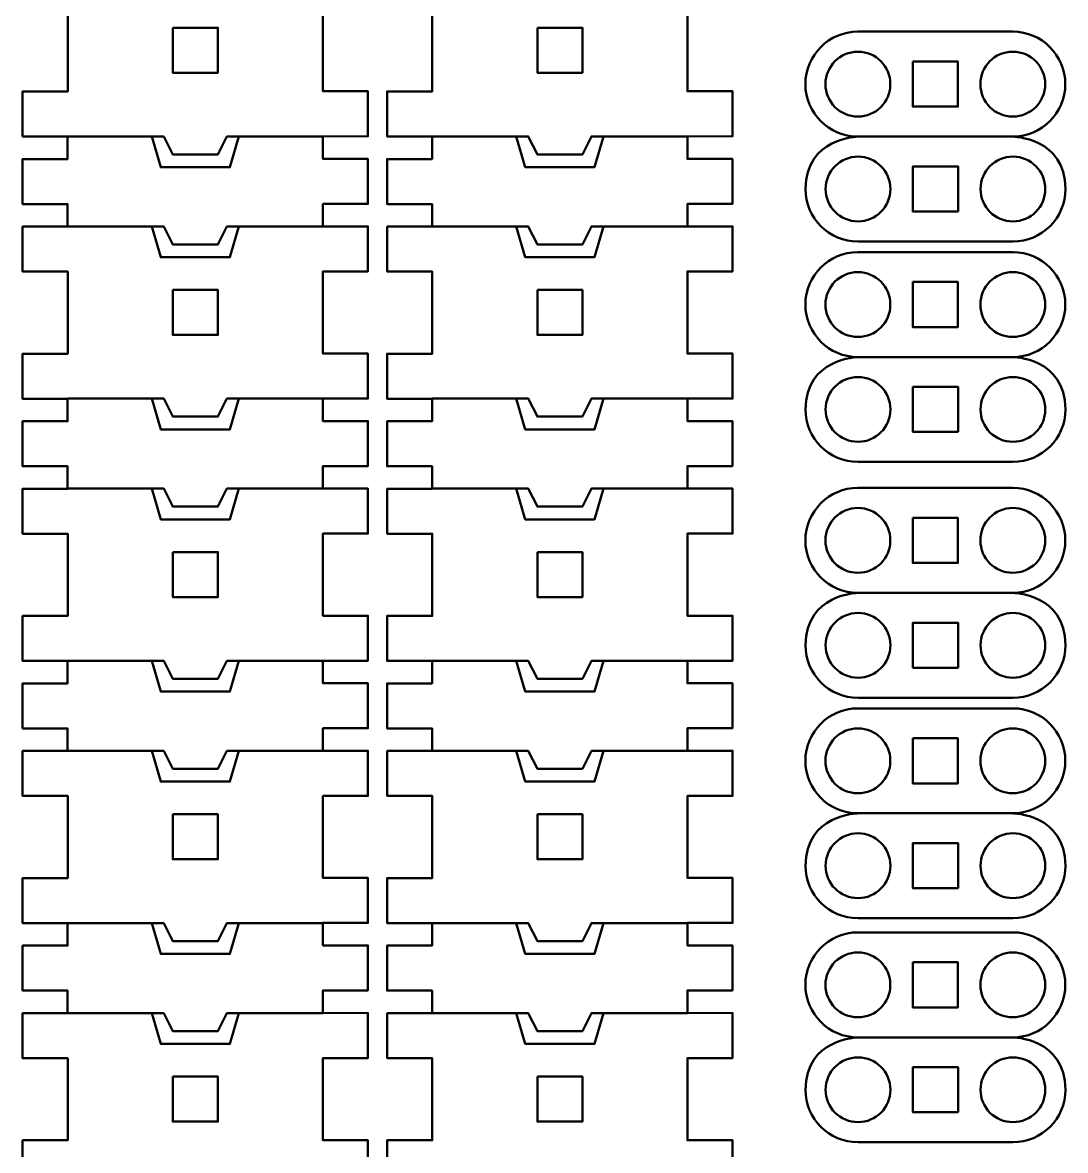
# Model space of a CAD drawing. Header units: inches. Extents: x 589 to 2016, y -1839 to -951.
# Drawn here: x 1153.5 to 1223, y -1548.7 to -1473.6 of the extents above; entities that cross this region are included whole.
import ezdxf

# ---------------------------------------------------------------- set-up
doc = ezdxf.new("R2010")
doc.units = ezdxf.units.IN
doc.header["$MEASUREMENT"] = 0
doc.layers.add('Layer 1', color=7, linetype='Continuous')

# ---------------------------------------------------------------- blocks, each defined once
blk = doc.blocks.new('block 26')
at = {"layer": 'Layer 1', "color": 18, "lineweight": 50, "true_color": 0x010101}
for points in [[(1212.803, -1476.152), (1215.806, -1476.152), (1215.806, -1479.156), (1212.803, -1479.156), (1212.803, -1476.152), (1212.803, -1476.152)], [(1219.465, -1481.154), (1209.145, -1481.154)], [(1215.816, -1486.147), (1212.81, -1486.147), (1212.81, -1483.142), (1215.816, -1483.142), (1215.816, -1486.147)]]:
    blk.add_lwpolyline(points, dxfattribs=at)
for points, knots in [([(1219.465, -1481.154), (1221.398, -1481.154), (1222.964, -1479.588), (1222.964, -1477.655), (1222.964, -1475.721), (1221.398, -1474.156), (1219.465, -1474.156), (1219.465, -1474.156), (1209.144, -1474.156), (1209.144, -1474.156), (1207.211, -1474.156), (1205.645, -1475.721), (1205.645, -1477.655), (1205.645, -1479.587), (1207.211, -1481.154), (1209.144, -1481.154), (1209.144, -1481.154), (1205.653, -1481.233), (1205.653, -1484.645), (1205.653, -1486.578), (1207.219, -1488.145), (1209.152, -1488.145), (1209.152, -1488.145), (1219.475, -1488.145), (1219.475, -1488.145), (1221.408, -1488.145), (1222.974, -1486.579), (1222.974, -1484.645), (1222.973, -1481.201), (1219.465, -1481.154), (1219.465, -1481.154)], [0, 0, 0, 0, 1, 1, 1, 2, 2, 2, 3, 3, 3, 4, 4, 4, 5, 5, 5, 6, 6, 6, 7, 7, 7, 8, 8, 8, 9, 9, 9, 10, 10, 10, 10]), ([(1206.984, -1477.655), (1206.984, -1476.461), (1207.951, -1475.494), (1209.145, -1475.494), (1210.338, -1475.494), (1211.305, -1476.461), (1211.305, -1477.655), (1211.305, -1478.848), (1210.338, -1479.815), (1209.145, -1479.815), (1207.951, -1479.815), (1206.984, -1478.848), (1206.984, -1477.655)], [0, 0, 0, 0, 1, 1, 1, 2, 2, 2, 3, 3, 3, 4, 4, 4, 4]), ([(1219.465, -1475.494), (1220.66, -1475.494), (1221.626, -1476.461), (1221.626, -1477.655), (1221.626, -1478.848), (1220.66, -1479.815), (1219.465, -1479.815), (1218.272, -1479.815), (1217.305, -1478.848), (1217.305, -1477.655), (1217.305, -1476.461), (1218.272, -1475.494), (1219.465, -1475.494)], [0, 0, 0, 0, 1, 1, 1, 2, 2, 2, 3, 3, 3, 4, 4, 4, 4]), ([(1209.152, -1486.808), (1207.959, -1486.808), (1206.991, -1485.84), (1206.991, -1484.646), (1206.991, -1483.453), (1207.959, -1482.486), (1209.152, -1482.486), (1210.347, -1482.486), (1211.312, -1483.453), (1211.312, -1484.646), (1211.312, -1485.839), (1210.347, -1486.808), (1209.152, -1486.808)], [0, 0, 0, 0, 1, 1, 1, 2, 2, 2, 3, 3, 3, 4, 4, 4, 4]), ([(1219.473, -1486.808), (1218.279, -1486.808), (1217.314, -1485.84), (1217.314, -1484.646), (1217.314, -1483.453), (1218.279, -1482.486), (1219.473, -1482.486), (1220.667, -1482.486), (1221.633, -1483.453), (1221.633, -1484.646), (1221.633, -1485.839), (1220.667, -1486.808), (1219.473, -1486.808)], [0, 0, 0, 0, 1, 1, 1, 2, 2, 2, 3, 3, 3, 4, 4, 4, 4])]:
    blk.add_open_spline(points, degree=3, knots=knots, dxfattribs=at)
blk = doc.blocks.new('block 30')
at = {"layer": 'Layer 1', "color": 18, "lineweight": 50, "true_color": 0x010101}
for points in [[(1212.803, -1490.843), (1215.806, -1490.843), (1215.806, -1493.849), (1212.803, -1493.849), (1212.803, -1490.843), (1212.803, -1490.843)], [(1219.465, -1495.848), (1209.145, -1495.848)], [(1215.816, -1500.839), (1212.81, -1500.839), (1212.81, -1497.835), (1215.816, -1497.835), (1215.816, -1500.839)]]:
    blk.add_lwpolyline(points, dxfattribs=at)
for points, knots in [([(1219.465, -1495.848), (1221.398, -1495.848), (1222.964, -1494.282), (1222.964, -1492.349), (1222.964, -1490.416), (1221.398, -1488.851), (1219.465, -1488.851), (1219.465, -1488.851), (1209.144, -1488.851), (1209.144, -1488.851), (1207.211, -1488.851), (1205.645, -1490.416), (1205.645, -1492.349), (1205.645, -1494.282), (1207.211, -1495.848), (1209.144, -1495.848), (1209.144, -1495.848), (1205.653, -1495.925), (1205.653, -1499.339), (1205.653, -1501.272), (1207.219, -1502.838), (1209.152, -1502.838), (1209.152, -1502.838), (1219.475, -1502.838), (1219.475, -1502.838), (1221.408, -1502.838), (1222.974, -1501.273), (1222.974, -1499.339), (1222.973, -1495.895), (1219.465, -1495.848), (1219.465, -1495.848)], [0, 0, 0, 0, 1, 1, 1, 2, 2, 2, 3, 3, 3, 4, 4, 4, 5, 5, 5, 6, 6, 6, 7, 7, 7, 8, 8, 8, 9, 9, 9, 10, 10, 10, 10]), ([(1206.984, -1492.35), (1206.984, -1491.156), (1207.951, -1490.189), (1209.145, -1490.189), (1210.338, -1490.189), (1211.305, -1491.156), (1211.305, -1492.35), (1211.305, -1493.543), (1210.338, -1494.51), (1209.145, -1494.51), (1207.951, -1494.51), (1206.984, -1493.542), (1206.984, -1492.35)], [0, 0, 0, 0, 1, 1, 1, 2, 2, 2, 3, 3, 3, 4, 4, 4, 4]), ([(1219.465, -1490.189), (1220.66, -1490.189), (1221.626, -1491.156), (1221.626, -1492.349), (1221.626, -1493.542), (1220.66, -1494.51), (1219.465, -1494.51), (1218.272, -1494.51), (1217.305, -1493.542), (1217.305, -1492.349), (1217.305, -1491.156), (1218.272, -1490.189), (1219.465, -1490.189)], [0, 0, 0, 0, 1, 1, 1, 2, 2, 2, 3, 3, 3, 4, 4, 4, 4]), ([(1209.152, -1501.5), (1207.959, -1501.5), (1206.991, -1500.533), (1206.991, -1499.339), (1206.991, -1498.146), (1207.959, -1497.179), (1209.152, -1497.179), (1210.347, -1497.179), (1211.312, -1498.146), (1211.312, -1499.339), (1211.312, -1500.531), (1210.347, -1501.5), (1209.152, -1501.5)], [0, 0, 0, 0, 1, 1, 1, 2, 2, 2, 3, 3, 3, 4, 4, 4, 4]), ([(1219.473, -1501.5), (1218.279, -1501.5), (1217.314, -1500.533), (1217.314, -1499.339), (1217.314, -1498.146), (1218.279, -1497.179), (1219.473, -1497.179), (1220.667, -1497.179), (1221.633, -1498.146), (1221.633, -1499.339), (1221.633, -1500.531), (1220.667, -1501.5), (1219.473, -1501.5)], [0, 0, 0, 0, 1, 1, 1, 2, 2, 2, 3, 3, 3, 4, 4, 4, 4])]:
    blk.add_open_spline(points, degree=3, knots=knots, dxfattribs=at)
blk = doc.blocks.new('block 34')
at = {"layer": 'Layer 1', "color": 18, "lineweight": 50, "true_color": 0x010101}
for points in [[(1212.803, -1506.569), (1215.806, -1506.569), (1215.806, -1509.573), (1212.803, -1509.573), (1212.803, -1506.569), (1212.803, -1506.569)], [(1219.465, -1511.569), (1209.145, -1511.569)], [(1215.816, -1516.564), (1212.81, -1516.564), (1212.81, -1513.56), (1215.816, -1513.56), (1215.816, -1516.564)]]:
    blk.add_lwpolyline(points, dxfattribs=at)
for points, knots in [([(1219.465, -1511.569), (1221.398, -1511.569), (1222.964, -1510.003), (1222.964, -1508.07), (1222.964, -1506.137), (1221.398, -1504.571), (1219.465, -1504.571), (1219.465, -1504.571), (1209.144, -1504.571), (1209.144, -1504.571), (1207.211, -1504.571), (1205.645, -1506.137), (1205.645, -1508.07), (1205.645, -1510.003), (1207.211, -1511.569), (1209.144, -1511.569), (1209.144, -1511.569), (1205.653, -1511.649), (1205.653, -1515.061), (1205.653, -1516.993), (1207.219, -1518.56), (1209.152, -1518.56), (1209.152, -1518.56), (1219.475, -1518.56), (1219.475, -1518.56), (1221.408, -1518.56), (1222.974, -1516.993), (1222.974, -1515.061), (1222.973, -1511.619), (1219.465, -1511.569), (1219.465, -1511.569)], [0, 0, 0, 0, 1, 1, 1, 2, 2, 2, 3, 3, 3, 4, 4, 4, 5, 5, 5, 6, 6, 6, 7, 7, 7, 8, 8, 8, 9, 9, 9, 10, 10, 10, 10]), ([(1206.984, -1508.071), (1206.984, -1506.877), (1207.951, -1505.91), (1209.145, -1505.91), (1210.338, -1505.91), (1211.305, -1506.877), (1211.305, -1508.071), (1211.305, -1509.267), (1210.338, -1510.231), (1209.145, -1510.231), (1207.951, -1510.231), (1206.984, -1509.262), (1206.984, -1508.071)], [0, 0, 0, 0, 1, 1, 1, 2, 2, 2, 3, 3, 3, 4, 4, 4, 4]), ([(1219.465, -1505.91), (1220.66, -1505.91), (1221.626, -1506.876), (1221.626, -1508.07), (1221.626, -1509.267), (1220.66, -1510.231), (1219.465, -1510.231), (1218.272, -1510.231), (1217.305, -1509.267), (1217.305, -1508.07), (1217.305, -1506.878), (1218.272, -1505.91), (1219.465, -1505.91)], [0, 0, 0, 0, 1, 1, 1, 2, 2, 2, 3, 3, 3, 4, 4, 4, 4]), ([(1209.152, -1517.223), (1207.959, -1517.223), (1206.991, -1516.256), (1206.991, -1515.063), (1206.991, -1513.869), (1207.959, -1512.903), (1209.152, -1512.903), (1210.347, -1512.903), (1211.312, -1513.869), (1211.312, -1515.063), (1211.312, -1516.256), (1210.347, -1517.223), (1209.152, -1517.223)], [0, 0, 0, 0, 1, 1, 1, 2, 2, 2, 3, 3, 3, 4, 4, 4, 4]), ([(1219.473, -1517.223), (1218.279, -1517.223), (1217.314, -1516.256), (1217.314, -1515.063), (1217.314, -1513.869), (1218.279, -1512.903), (1219.473, -1512.903), (1220.667, -1512.903), (1221.633, -1513.869), (1221.633, -1515.063), (1221.633, -1516.256), (1220.667, -1517.223), (1219.473, -1517.223)], [0, 0, 0, 0, 1, 1, 1, 2, 2, 2, 3, 3, 3, 4, 4, 4, 4])]:
    blk.add_open_spline(points, degree=3, knots=knots, dxfattribs=at)
blk = doc.blocks.new('block 38')
at = {"layer": 'Layer 1', "color": 18, "lineweight": 50, "true_color": 0x010101}
for points in [[(1212.803, -1521.263), (1215.806, -1521.263), (1215.806, -1524.267), (1212.803, -1524.267), (1212.803, -1521.263), (1212.803, -1521.263)], [(1219.465, -1526.264), (1209.145, -1526.264)], [(1215.816, -1531.258), (1212.81, -1531.258), (1212.81, -1528.252), (1215.816, -1528.252), (1215.816, -1531.258)]]:
    blk.add_lwpolyline(points, dxfattribs=at)
for points, knots in [([(1219.465, -1526.264), (1221.398, -1526.264), (1222.964, -1524.698), (1222.964, -1522.765), (1222.964, -1520.833), (1221.398, -1519.266), (1219.465, -1519.266), (1219.465, -1519.266), (1209.144, -1519.266), (1209.144, -1519.266), (1207.211, -1519.266), (1205.645, -1520.832), (1205.645, -1522.765), (1205.645, -1524.698), (1207.211, -1526.264), (1209.144, -1526.264), (1209.144, -1526.264), (1205.653, -1526.341), (1205.653, -1529.757), (1205.653, -1531.689), (1207.219, -1533.255), (1209.152, -1533.255), (1209.152, -1533.255), (1219.475, -1533.255), (1219.475, -1533.255), (1221.408, -1533.255), (1222.974, -1531.689), (1222.974, -1529.757), (1222.973, -1526.312), (1219.465, -1526.264), (1219.465, -1526.264)], [0, 0, 0, 0, 1, 1, 1, 2, 2, 2, 3, 3, 3, 4, 4, 4, 5, 5, 5, 6, 6, 6, 7, 7, 7, 8, 8, 8, 9, 9, 9, 10, 10, 10, 10]), ([(1206.984, -1522.765), (1206.984, -1521.572), (1207.951, -1520.605), (1209.145, -1520.605), (1210.338, -1520.605), (1211.305, -1521.572), (1211.305, -1522.765), (1211.305, -1523.959), (1210.338, -1524.926), (1209.145, -1524.926), (1207.951, -1524.926), (1206.984, -1523.959), (1206.984, -1522.765)], [0, 0, 0, 0, 1, 1, 1, 2, 2, 2, 3, 3, 3, 4, 4, 4, 4]), ([(1219.465, -1520.605), (1220.66, -1520.605), (1221.626, -1521.572), (1221.626, -1522.765), (1221.626, -1523.959), (1220.66, -1524.926), (1219.465, -1524.926), (1218.272, -1524.926), (1217.305, -1523.959), (1217.305, -1522.765), (1217.305, -1521.572), (1218.272, -1520.605), (1219.465, -1520.605)], [0, 0, 0, 0, 1, 1, 1, 2, 2, 2, 3, 3, 3, 4, 4, 4, 4]), ([(1209.152, -1531.918), (1207.959, -1531.918), (1206.991, -1530.951), (1206.991, -1529.757), (1206.991, -1528.56), (1207.959, -1527.597), (1209.152, -1527.597), (1210.347, -1527.597), (1211.312, -1528.56), (1211.312, -1529.757), (1211.312, -1530.949), (1210.347, -1531.918), (1209.152, -1531.918)], [0, 0, 0, 0, 1, 1, 1, 2, 2, 2, 3, 3, 3, 4, 4, 4, 4]), ([(1219.473, -1531.918), (1218.279, -1531.918), (1217.314, -1530.951), (1217.314, -1529.757), (1217.314, -1528.56), (1218.279, -1527.597), (1219.473, -1527.597), (1220.667, -1527.597), (1221.633, -1528.56), (1221.633, -1529.757), (1221.633, -1530.949), (1220.667, -1531.918), (1219.473, -1531.918)], [0, 0, 0, 0, 1, 1, 1, 2, 2, 2, 3, 3, 3, 4, 4, 4, 4])]:
    blk.add_open_spline(points, degree=3, knots=knots, dxfattribs=at)
blk = doc.blocks.new('block 42')
at = {"layer": 'Layer 1', "color": 18, "lineweight": 50, "true_color": 0x010101}
for points in [[(1212.803, -1536.197), (1215.806, -1536.197), (1215.806, -1539.202), (1212.803, -1539.202), (1212.803, -1536.197), (1212.803, -1536.197)], [(1219.465, -1541.199), (1209.145, -1541.199)], [(1215.816, -1546.193), (1212.81, -1546.193), (1212.81, -1543.186), (1215.816, -1543.186), (1215.816, -1546.193)]]:
    blk.add_lwpolyline(points, dxfattribs=at)
for points, knots in [([(1219.465, -1541.199), (1221.398, -1541.199), (1222.964, -1539.633), (1222.964, -1537.7), (1222.964, -1535.766), (1221.398, -1534.201), (1219.465, -1534.201), (1219.465, -1534.201), (1209.144, -1534.201), (1209.144, -1534.201), (1207.211, -1534.201), (1205.645, -1535.766), (1205.645, -1537.7), (1205.645, -1539.633), (1207.211, -1541.199), (1209.144, -1541.199), (1209.144, -1541.199), (1205.653, -1541.276), (1205.653, -1544.691), (1205.653, -1546.623), (1207.219, -1548.189), (1209.152, -1548.189), (1209.152, -1548.189), (1219.475, -1548.189), (1219.475, -1548.189), (1221.408, -1548.189), (1222.974, -1546.624), (1222.974, -1544.691), (1222.973, -1541.246), (1219.465, -1541.199), (1219.465, -1541.199)], [0, 0, 0, 0, 1, 1, 1, 2, 2, 2, 3, 3, 3, 4, 4, 4, 5, 5, 5, 6, 6, 6, 7, 7, 7, 8, 8, 8, 9, 9, 9, 10, 10, 10, 10]), ([(1206.984, -1537.7), (1206.984, -1536.506), (1207.951, -1535.54), (1209.145, -1535.54), (1210.338, -1535.54), (1211.305, -1536.506), (1211.305, -1537.7), (1211.305, -1538.893), (1210.338, -1539.861), (1209.145, -1539.861), (1207.951, -1539.861), (1206.984, -1538.893), (1206.984, -1537.7)], [0, 0, 0, 0, 1, 1, 1, 2, 2, 2, 3, 3, 3, 4, 4, 4, 4]), ([(1219.465, -1535.54), (1220.66, -1535.54), (1221.626, -1536.506), (1221.626, -1537.7), (1221.626, -1538.893), (1220.66, -1539.861), (1219.465, -1539.861), (1218.272, -1539.861), (1217.305, -1538.893), (1217.305, -1537.7), (1217.305, -1536.506), (1218.272, -1535.54), (1219.465, -1535.54)], [0, 0, 0, 0, 1, 1, 1, 2, 2, 2, 3, 3, 3, 4, 4, 4, 4]), ([(1209.152, -1546.852), (1207.959, -1546.852), (1206.991, -1545.885), (1206.991, -1544.692), (1206.991, -1543.495), (1207.959, -1542.531), (1209.152, -1542.531), (1210.347, -1542.531), (1211.312, -1543.495), (1211.312, -1544.692), (1211.312, -1545.884), (1210.347, -1546.852), (1209.152, -1546.852)], [0, 0, 0, 0, 1, 1, 1, 2, 2, 2, 3, 3, 3, 4, 4, 4, 4]), ([(1219.473, -1546.852), (1218.279, -1546.852), (1217.314, -1545.885), (1217.314, -1544.692), (1217.314, -1543.495), (1218.279, -1542.531), (1219.473, -1542.531), (1220.667, -1542.531), (1221.633, -1543.495), (1221.633, -1544.692), (1221.633, -1545.884), (1220.667, -1546.852), (1219.473, -1546.852)], [0, 0, 0, 0, 1, 1, 1, 2, 2, 2, 3, 3, 3, 4, 4, 4, 4])]:
    blk.add_open_spline(points, degree=3, knots=knots, dxfattribs=at)
blk = doc.blocks.new('block 83')
at = {"layer": 'Layer 1', "color": 98, "lineweight": 50, "true_color": 0x020302}
for points in [[(1156.484, -1472.667), (1156.484, -1478.144), (1153.483, -1478.144), (1153.483, -1481.144), (1156.483, -1481.144), (1156.477, -1482.646), (1153.478, -1482.646), (1153.478, -1485.646), (1156.478, -1485.646), (1156.478, -1487.145), (1153.484, -1487.147), (1153.484, -1490.148), (1156.484, -1490.148), (1156.484, -1495.623), (1153.483, -1495.623), (1153.483, -1498.623), (1156.483, -1498.623), (1156.477, -1500.126), (1153.478, -1500.126), (1153.478, -1503.125), (1156.478, -1503.125), (1156.478, -1504.625), (1153.484, -1504.627), (1153.484, -1507.628), (1156.484, -1507.628), (1156.484, -1513.101), (1153.483, -1513.101), (1153.483, -1516.102), (1156.483, -1516.102), (1156.477, -1517.604), (1153.478, -1517.604), (1153.478, -1520.603), (1156.478, -1520.603), (1156.478, -1522.102), (1153.484, -1522.106), (1153.484, -1525.107), (1156.484, -1525.107), (1156.484, -1530.582), (1153.483, -1530.582), (1153.483, -1533.582), (1156.483, -1533.582), (1156.477, -1535.086), (1153.478, -1535.086), (1153.478, -1538.085), (1156.478, -1538.085), (1156.478, -1539.584), (1153.484, -1539.586), (1153.484, -1542.586), (1156.484, -1542.586), (1156.484, -1548.063), (1153.483, -1548.063), (1153.483, -1551.063)], [(1176.497, -1551.051), (1176.497, -1548.053), (1173.497, -1548.053), (1173.497, -1542.578), (1176.497, -1542.578), (1176.497, -1539.578), (1173.491, -1539.573), (1173.494, -1538.073), (1176.494, -1538.073), (1176.494, -1535.073), (1173.493, -1535.073), (1173.491, -1533.575), (1176.497, -1533.57), (1176.497, -1530.573), (1173.497, -1530.573), (1173.497, -1525.099), (1176.497, -1525.099), (1176.497, -1522.097), (1173.491, -1522.093), (1173.494, -1520.593), (1176.494, -1520.593), (1176.494, -1517.594), (1173.493, -1517.594), (1173.491, -1516.095), (1176.497, -1516.091), (1176.497, -1513.093), (1173.497, -1513.093), (1173.497, -1507.618), (1176.497, -1507.618), (1176.497, -1504.617), (1173.491, -1504.614), (1173.494, -1503.114), (1176.494, -1503.114), (1176.494, -1500.114), (1173.493, -1500.114), (1173.491, -1498.616), (1176.497, -1498.612), (1176.497, -1495.614), (1173.497, -1495.614), (1173.497, -1490.138), (1176.497, -1490.138), (1176.497, -1487.137), (1173.491, -1487.135), (1173.494, -1485.635), (1176.494, -1485.635), (1176.494, -1482.635), (1173.493, -1482.635), (1173.491, -1481.137), (1176.497, -1481.133), (1176.497, -1478.135), (1173.497, -1478.135), (1173.497, -1472.658)], [(1163.491, -1473.891), (1166.491, -1473.891), (1166.491, -1476.891), (1163.491, -1476.891), (1163.491, -1473.891)], [(1156.484, -1481.141), (1162.082, -1481.141), (1162.688, -1483.193), (1167.295, -1483.193), (1167.901, -1481.141), (1173.49, -1481.141)], [(1162.082, -1481.141), (1162.885, -1481.141), (1163.491, -1482.336), (1166.491, -1482.336), (1167.097, -1481.141), (1167.901, -1481.141)], [(1156.484, -1487.142), (1162.082, -1487.142), (1162.688, -1489.193), (1167.295, -1489.193), (1167.901, -1487.142), (1173.49, -1487.142)], [(1162.082, -1487.142), (1162.885, -1487.142), (1163.491, -1488.337), (1166.491, -1488.337), (1167.097, -1487.142), (1167.901, -1487.142)], [(1163.491, -1491.371), (1166.491, -1491.371), (1166.491, -1494.371), (1163.491, -1494.371), (1163.491, -1491.371)], [(1156.484, -1498.62), (1162.082, -1498.62), (1162.688, -1500.672), (1167.295, -1500.672), (1167.901, -1498.62), (1173.49, -1498.62)], [(1162.082, -1498.62), (1162.885, -1498.62), (1163.491, -1499.816), (1166.491, -1499.816), (1167.097, -1498.62), (1167.901, -1498.62)], [(1156.484, -1504.621), (1162.082, -1504.621), (1162.688, -1506.673), (1167.295, -1506.673), (1167.901, -1504.621), (1173.49, -1504.621)], [(1162.082, -1504.621), (1162.885, -1504.621), (1163.491, -1505.817), (1166.491, -1505.817), (1167.097, -1504.621), (1167.901, -1504.621)], [(1163.491, -1508.85), (1166.491, -1508.85), (1166.491, -1511.85), (1163.491, -1511.85), (1163.491, -1508.85)], [(1156.484, -1516.1), (1162.082, -1516.1), (1162.688, -1518.152), (1167.295, -1518.152), (1167.901, -1516.1), (1173.49, -1516.1)], [(1162.082, -1516.1), (1162.885, -1516.1), (1163.491, -1517.296), (1166.491, -1517.296), (1167.097, -1516.1), (1167.901, -1516.1)], [(1156.484, -1522.1), (1162.082, -1522.1), (1162.688, -1524.152), (1167.295, -1524.152), (1167.901, -1522.1), (1173.49, -1522.1)], [(1162.082, -1522.1), (1162.885, -1522.1), (1163.491, -1523.297), (1166.491, -1523.297), (1167.097, -1522.1), (1167.901, -1522.1)], [(1163.491, -1526.33), (1166.491, -1526.33), (1166.491, -1529.331), (1163.491, -1529.331), (1163.491, -1526.33)], [(1156.484, -1533.579), (1162.082, -1533.579), (1162.688, -1535.631), (1167.295, -1535.631), (1167.901, -1533.579), (1173.49, -1533.579)], [(1162.082, -1533.579), (1162.885, -1533.579), (1163.491, -1534.776), (1166.491, -1534.776), (1167.097, -1533.579), (1167.901, -1533.579)], [(1156.484, -1539.581), (1162.082, -1539.581), (1162.688, -1541.632), (1167.295, -1541.632), (1167.901, -1539.581), (1173.49, -1539.581)], [(1162.082, -1539.581), (1162.885, -1539.581), (1163.491, -1540.776), (1166.491, -1540.776), (1167.097, -1539.581), (1167.901, -1539.581)], [(1163.491, -1543.809), (1166.491, -1543.809), (1166.491, -1546.809), (1163.491, -1546.809), (1163.491, -1543.809)]]:
    blk.add_lwpolyline(points, dxfattribs=at)
blk = doc.blocks.new('block 82')
at = {"layer": 'Layer 1'}
blk.add_blockref('block 83', (0, 0), dxfattribs=at)
blk = doc.blocks.new('block 85')
at = {"layer": 'Layer 1', "color": 98, "lineweight": 50, "true_color": 0x020302}
for points in [[(1180.776, -1472.667), (1180.776, -1478.144), (1177.775, -1478.144), (1177.775, -1481.144), (1180.775, -1481.144), (1180.768, -1482.646), (1177.77, -1482.646), (1177.77, -1485.646), (1180.77, -1485.646), (1180.77, -1487.145), (1177.776, -1487.147), (1177.776, -1490.148), (1180.776, -1490.148), (1180.776, -1495.623), (1177.775, -1495.623), (1177.775, -1498.623), (1180.775, -1498.623), (1180.768, -1500.126), (1177.77, -1500.126), (1177.77, -1503.125), (1180.77, -1503.125), (1180.77, -1504.625), (1177.776, -1504.627), (1177.776, -1507.628), (1180.776, -1507.628), (1180.776, -1513.101), (1177.775, -1513.101), (1177.775, -1516.102), (1180.775, -1516.102), (1180.768, -1517.604), (1177.77, -1517.604), (1177.77, -1520.603), (1180.77, -1520.603), (1180.77, -1522.102), (1177.776, -1522.106), (1177.776, -1525.107), (1180.776, -1525.107), (1180.776, -1530.582), (1177.775, -1530.582), (1177.775, -1533.582), (1180.775, -1533.582), (1180.768, -1535.086), (1177.77, -1535.086), (1177.77, -1538.085), (1180.77, -1538.085), (1180.77, -1539.584), (1177.776, -1539.586), (1177.776, -1542.586), (1180.776, -1542.586), (1180.776, -1548.063), (1177.775, -1548.063), (1177.775, -1551.063)], [(1200.788, -1551.051), (1200.788, -1548.053), (1197.788, -1548.053), (1197.788, -1542.578), (1200.788, -1542.578), (1200.788, -1539.578), (1197.782, -1539.573), (1197.785, -1538.073), (1200.784, -1538.073), (1200.784, -1535.073), (1197.784, -1535.073), (1197.782, -1533.575), (1200.788, -1533.57), (1200.788, -1530.573), (1197.788, -1530.573), (1197.788, -1525.099), (1200.788, -1525.099), (1200.788, -1522.097), (1197.782, -1522.093), (1197.785, -1520.593), (1200.784, -1520.593), (1200.784, -1517.594), (1197.784, -1517.594), (1197.782, -1516.095), (1200.788, -1516.091), (1200.788, -1513.093), (1197.788, -1513.093), (1197.788, -1507.618), (1200.788, -1507.618), (1200.788, -1504.617), (1197.782, -1504.614), (1197.785, -1503.114), (1200.784, -1503.114), (1200.784, -1500.114), (1197.784, -1500.114), (1197.782, -1498.616), (1200.788, -1498.612), (1200.788, -1495.614), (1197.788, -1495.614), (1197.788, -1490.138), (1200.788, -1490.138), (1200.788, -1487.137), (1197.782, -1487.135), (1197.785, -1485.635), (1200.784, -1485.635), (1200.784, -1482.635), (1197.784, -1482.635), (1197.782, -1481.137), (1200.788, -1481.133), (1200.788, -1478.135), (1197.788, -1478.135), (1197.788, -1472.658)], [(1187.783, -1473.891), (1190.783, -1473.891), (1190.783, -1476.891), (1187.783, -1476.891), (1187.783, -1473.891)], [(1180.775, -1481.141), (1186.374, -1481.141), (1186.98, -1483.193), (1191.586, -1483.193), (1192.193, -1481.141), (1197.781, -1481.141)], [(1186.374, -1481.141), (1187.176, -1481.141), (1187.783, -1482.336), (1190.783, -1482.336), (1191.389, -1481.141), (1192.193, -1481.141)], [(1180.775, -1487.142), (1186.374, -1487.142), (1186.98, -1489.193), (1191.586, -1489.193), (1192.193, -1487.142), (1197.781, -1487.142)], [(1186.374, -1487.142), (1187.176, -1487.142), (1187.783, -1488.337), (1190.783, -1488.337), (1191.389, -1487.142), (1192.193, -1487.142)], [(1187.783, -1491.371), (1190.783, -1491.371), (1190.783, -1494.371), (1187.783, -1494.371), (1187.783, -1491.371)], [(1180.775, -1498.62), (1186.374, -1498.62), (1186.98, -1500.672), (1191.586, -1500.672), (1192.193, -1498.62), (1197.781, -1498.62)], [(1186.374, -1498.62), (1187.176, -1498.62), (1187.783, -1499.816), (1190.783, -1499.816), (1191.389, -1498.62), (1192.193, -1498.62)], [(1180.775, -1504.621), (1186.374, -1504.621), (1186.98, -1506.673), (1191.586, -1506.673), (1192.193, -1504.621), (1197.781, -1504.621)], [(1186.374, -1504.621), (1187.176, -1504.621), (1187.783, -1505.817), (1190.783, -1505.817), (1191.389, -1504.621), (1192.193, -1504.621)], [(1187.783, -1508.85), (1190.783, -1508.85), (1190.783, -1511.85), (1187.783, -1511.85), (1187.783, -1508.85)], [(1180.775, -1516.1), (1186.374, -1516.1), (1186.98, -1518.152), (1191.586, -1518.152), (1192.193, -1516.1), (1197.781, -1516.1)], [(1186.374, -1516.1), (1187.176, -1516.1), (1187.783, -1517.296), (1190.783, -1517.296), (1191.389, -1516.1), (1192.193, -1516.1)], [(1180.775, -1522.1), (1186.374, -1522.1), (1186.98, -1524.152), (1191.586, -1524.152), (1192.193, -1522.1), (1197.781, -1522.1)], [(1186.374, -1522.1), (1187.176, -1522.1), (1187.783, -1523.297), (1190.783, -1523.297), (1191.389, -1522.1), (1192.193, -1522.1)], [(1187.783, -1526.33), (1190.783, -1526.33), (1190.783, -1529.331), (1187.783, -1529.331), (1187.783, -1526.33)], [(1180.775, -1533.579), (1186.374, -1533.579), (1186.98, -1535.631), (1191.586, -1535.631), (1192.193, -1533.579), (1197.781, -1533.579)], [(1186.374, -1533.579), (1187.176, -1533.579), (1187.783, -1534.776), (1190.783, -1534.776), (1191.389, -1533.579), (1192.193, -1533.579)], [(1180.775, -1539.581), (1186.374, -1539.581), (1186.98, -1541.632), (1191.586, -1541.632), (1192.193, -1539.581), (1197.781, -1539.581)], [(1186.374, -1539.581), (1187.176, -1539.581), (1187.783, -1540.776), (1190.783, -1540.776), (1191.389, -1539.581), (1192.193, -1539.581)], [(1187.783, -1543.809), (1190.783, -1543.809), (1190.783, -1546.809), (1187.783, -1546.809), (1187.783, -1543.809)]]:
    blk.add_lwpolyline(points, dxfattribs=at)
blk = doc.blocks.new('block 84')
at = {"layer": 'Layer 1'}
blk.add_blockref('block 85', (0, 0), dxfattribs=at)

msp = doc.modelspace()

# ---------------------------------------------------------------- block references
at = {"layer": 'Layer 1'}
for name in ['block 82', 'block 84', 'block 26', 'block 30', 'block 34', 'block 38', 'block 42']:
    msp.add_blockref(name, (0, 0), dxfattribs=at)

doc.saveas('drawing.dxf')
